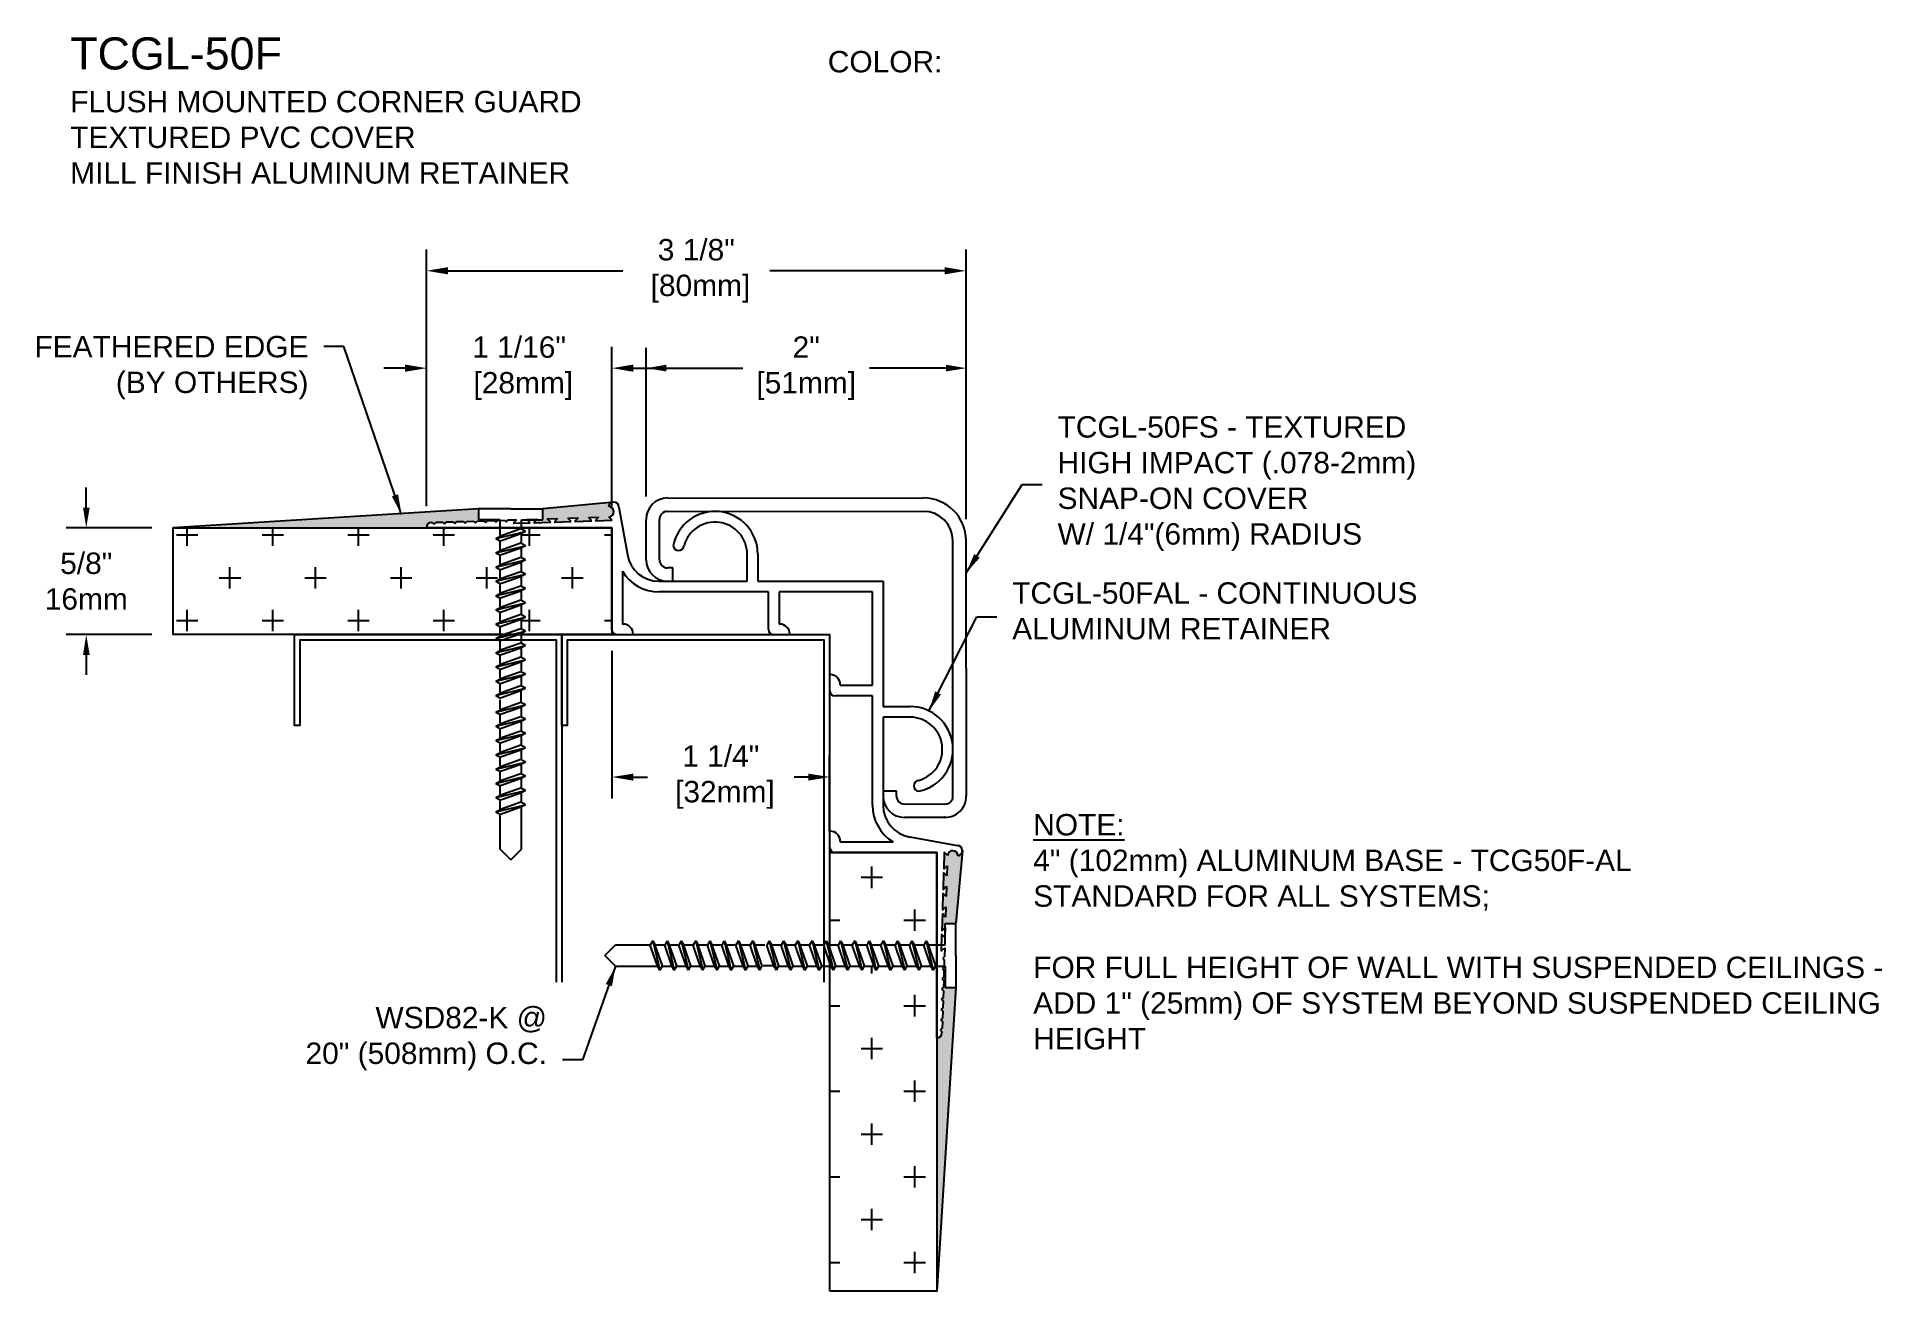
# Model space of a CAD drawing. Header units: inches. Extents: x 0.9 to 11.7, y 1.8 to 9.2.
import ezdxf

# ---------------------------------------------------------------- set-up
doc = ezdxf.new("R2010")
doc.units = ezdxf.units.IN
doc.header["$MEASUREMENT"] = 0
for name, color, linetype in [('Anchors', 4, 'Continuous'), ('Conditions', 1, 'Continuous'), ('Dimensions', 3, 'Continuous'), ('Metals', 7, 'Continuous'), ('Plastics', 31, 'Continuous'), ('Text', 2, 'Continuous')]:
    doc.layers.add(name, color=color, linetype=linetype)
doc.styles.add('Arial', font='arial.ttf', dxfattribs={"height": 0.125})
doc.dimstyles.new('ARIAL', dxfattribs={"dimscale": 0, "dimtxt": 0.125, "dimasz": 0.125, "dimexe": 0.125, "dimexo": 0.125, "dimgap": 0.125, "dimtad": 0, "dimtih": 1, "dimtoh": 1, "dimdec": 4, "dimzin": 3, "dimdsep": 46, "dimlunit": 4, "dimtxsty": 'Arial', "dimcen": 0.125, "dimadec": 0, "dimazin": 0, "dimtfac": 1, "dimtdec": 4, "dimtofl": 0, "dimtmove": 0, "dimatfit": 3, "dimfxl": 1, "dimfrac": 2, "dimtolj": 1, "dimtzin": 0, "dimarcsym": 0})
doc.dimstyles.get("Standard").update_dxf_attribs({"dimtxt": 0.1175, "dimasz": 0.1175, "dimexe": 0.1175, "dimexo": 0.125, "dimgap": 0.09, "dimtad": 0, "dimtih": 1, "dimtoh": 1, "dimdec": 4, "dimrnd": 0.0625, "dimzin": 0, "dimdsep": 46, "dimlunit": 4, "dimtxsty": 'Arial', "dimcen": 0.09, "dimadec": 0, "dimazin": 0, "dimtfac": 1, "dimtdec": 4, "dimtofl": 0, "dimtmove": 0, "dimatfit": 3, "dimfxl": 1, "dimfrac": 2, "dimtolj": 1, "dimtzin": 0, "dimarcsym": 0})

# ---------------------------------------------------------------- blocks, each defined once
blk = doc.blocks.new('cgf151b')
for p, q in [((-2.326, 0.655), (-2.319, 0.655)), ((-2.319, 0.655), (-2.309, 0.645)), ((-2.309, 0.645), (-2.299, 0.656)), ((-2.299, 0.656), (-2.259, 0.657)), ((-2.259, 0.657), (-2.249, 0.647)), ((-2.249, 0.647), (-2.239, 0.658)), ((-2.239, 0.658), (-2.199, 0.659)), ((-2.199, 0.659), (-2.189, 0.649)), ((-2.189, 0.649), (-2.179, 0.66)), ((-2.179, 0.66), (-2.139, 0.661)), ((-2.139, 0.661), (-2.129, 0.651)), ((-2.129, 0.651), (-2.119, 0.661)), ((-2.119, 0.661), (-2.079, 0.663)), ((-2.079, 0.663), (-2.069, 0.653)), ((-2.069, 0.653), (-2.059, 0.663)), ((-2.059, 0.663), (-2.019, 0.664)), ((-2.019, 0.664), (-2.009, 0.655)), ((-2.009, 0.655), (-1.999, 0.665)), ((-1.999, 0.665), (-1.959, 0.666)), ((-1.959, 0.666), (-1.949, 0.657)), ((-1.949, 0.657), (-1.939, 0.667)), ((-1.939, 0.667), (-1.899, 0.668)), ((-1.899, 0.668), (-1.889, 0.659)), ((-1.889, 0.659), (-1.879, 0.669)), ((-1.879, 0.669), (-1.829, 0.67)), ((-1.829, 0.67), (-1.849, 0.65)), ((-1.849, 0.65), (-1.749, 0.653)), ((-1.769, 0.672), (-1.709, 0.674)), ((-1.749, 0.653), (-1.769, 0.672)), ((-1.709, 0.674), (-1.729, 0.653)), ((-1.729, 0.653), (-1.629, 0.657)), ((-1.649, 0.676), (-1.589, 0.678)), ((-1.629, 0.657), (-1.649, 0.676)), ((-1.589, 0.678), (-1.609, 0.657)), ((-1.609, 0.657), (-1.509, 0.66)), ((-1.529, 0.68), (-1.469, 0.682)), ((-1.509, 0.66), (-1.529, 0.68)), ((-1.469, 0.682), (-1.489, 0.661)), ((-1.489, 0.661), (-1.389, 0.664)), ((-1.409, 0.683), (-1.349, 0.685)), ((-1.389, 0.664), (-1.409, 0.683)), ((-1.349, 0.685), (-1.369, 0.665)), ((-1.369, 0.665), (-1.269, 0.668)), ((-1.269, 0.668), (-1.289, 0.687)), ((-1.23, 0.743), (-1.181, 0.467)), ((-2.355, 0.624), (-2.355, 0.625)), ((-1.272, 0.624), (-2.355, 0.624)), ((-1.272, 0.03), (-1.272, 0.624)), ((-0.481, 0.311), (-0.481, 0.469)), ((-0.419, 0.469), (-0.419, 0.311)), ((-1.21, 0.37), (-1.21, 0.061)), ((-0.996, 0.311), (-0.481, 0.311)), ((-0.357, 0.249), (-0.996, 0.249)), ((-0.419, 0.311), (0.313, 0.311)), ((-0.357, 0.03), (-0.357, 0.249)), ((-0.295, 0.249), (-0.295, 0.061)), ((0.251, 0.249), (-0.295, 0.249)), ((0.251, -0.297), (0.251, 0.249)), ((0.313, 0.311), (0.313, -0.421)), ((-1.21, 0.061), (-1.207, 0.061)), ((-1.147, 0.001), (-1.147, -0.001)), ((-0.295, 0.061), (-0.292, 0.061)), ((-0.232, 0.001), (-0.232, -0.001)), ((-1.147, -0.001), (-1.241, -0.001)), ((-0.232, -0.001), (-0.326, -0.001)), ((0.001, -0.328), (0.001, -0.234)), ((0.001, -0.234), (0.003, -0.234)), ((0.063, -0.294), (0.063, -0.297)), ((0.063, -0.297), (0.251, -0.297)), ((0.251, -0.359), (0.032, -0.359)), ((0.251, -0.998), (0.251, -0.359)), ((0.313, -0.421), (0.471, -0.421)), ((0.471, -0.483), (0.313, -0.483)), ((0.313, -0.483), (0.313, -0.998)), ((0.001, -1.243), (0.001, -1.149)), ((0.001, -1.149), (0.003, -1.149)), ((0.469, -1.183), (0.745, -1.232)), ((0.626, -1.274), (0.032, -1.274)), ((0.063, -1.209), (0.063, -1.212)), ((0.063, -1.212), (0.372, -1.212)), ((0.626, -2.357), (0.626, -1.274)), ((0.67, -1.271), (0.667, -1.371)), ((0.689, -1.291), (0.67, -1.271)), ((0.666, -1.391), (0.663, -1.491)), ((0.686, -1.411), (0.666, -1.391)), ((0.667, -1.371), (0.687, -1.351)), ((0.687, -1.351), (0.686, -1.411)), ((0.663, -1.491), (0.684, -1.471)), ((0.684, -1.471), (0.682, -1.531)), ((0.662, -1.511), (0.659, -1.611)), ((0.659, -1.611), (0.68, -1.591)), ((0.682, -1.531), (0.662, -1.511)), ((0.68, -1.591), (0.678, -1.651)), ((0.659, -1.631), (0.656, -1.731)), ((0.656, -1.731), (0.676, -1.711)), ((0.678, -1.651), (0.659, -1.631)), ((0.676, -1.711), (0.674, -1.771)), ((0.655, -1.751), (0.652, -1.851)), ((0.652, -1.851), (0.673, -1.831)), ((0.674, -1.771), (0.655, -1.751)), ((0.673, -1.831), (0.671, -1.881)), ((0.671, -1.881), (0.661, -1.891)), ((0.661, -1.891), (0.67, -1.901)), ((0.67, -1.901), (0.669, -1.941)), ((0.667, -2.001), (0.657, -2.011)), ((0.657, -2.011), (0.667, -2.021)), ((0.669, -1.941), (0.659, -1.951)), ((0.659, -1.951), (0.668, -1.961)), ((0.667, -2.021), (0.665, -2.061)), ((0.668, -1.961), (0.667, -2.001)), ((0.663, -2.121), (0.653, -2.131)), ((0.653, -2.131), (0.663, -2.141)), ((0.665, -2.061), (0.655, -2.071)), ((0.655, -2.071), (0.665, -2.081)), ((0.663, -2.141), (0.662, -2.181)), ((0.665, -2.081), (0.663, -2.121)), ((0.66, -2.241), (0.649, -2.251)), ((0.649, -2.251), (0.659, -2.261)), ((0.662, -2.181), (0.651, -2.191)), ((0.651, -2.191), (0.661, -2.201)), ((0.659, -2.261), (0.658, -2.301)), ((0.661, -2.201), (0.66, -2.241)), ((0.627, -2.357), (0.626, -2.357)), ((0.658, -2.301), (0.648, -2.311)), ((0.648, -2.311), (0.657, -2.321)), ((0.657, -2.321), (0.657, -2.328))]:
    blk.add_line(p, q)
for centre, radius, start, end in [((-1.261, 0.743), 0.031, 90, 168.7334), ((-1.261, 0.743), 0.031, 360, 90), ((-2.325, 0.625), 0.03, 91.7819, 180), ((-1.292, 0.718), 0.031, 274.7051, 88.8959), ((-0.669, 0.469), 0.25, 0, 168.463), ((-0.669, 0.469), 0.188, 0, 164.5761), ((-0.996, 0.499), 0.188, 189.8002, 270), ((-0.882, 0.522), 0.032, 185.363, 354.637), ((-0.996, 0.499), 0.25, 211.1755, 270), ((-1.241, 0.03), 0.031, 180, 270), ((-1.207, 0.001), 0.06, 360, 90), ((-0.326, 0.03), 0.031, 180, 270), ((-0.292, 0.001), 0.06, 0, 90), ((0.003, -0.294), 0.06, 0, 90), ((0.032, -0.328), 0.031, 180, 270), ((0.471, -0.671), 0.25, 281.537, 90), ((0.471, -0.671), 0.188, 285.4239, 90), ((0.524, -0.884), 0.032, 95.363, 264.637), ((0.501, -0.998), 0.25, 180, 238.8245), ((0.501, -0.998), 0.188, 180, 260.1998), ((0.003, -1.209), 0.06, 0, 90), ((0.032, -1.243), 0.031, 180, 270), ((0.72, -1.294), 0.031, 1.1041, 175.2949), ((0.745, -1.263), 0.031, 360, 90), ((0.745, -1.263), 0.031, 281.2666, 0), ((0.627, -2.327), 0.03, 270, 358.2181)]:
    blk.add_arc(centre, radius, start, end)
blk = doc.blocks.new('CG203')
for p, q in [((-1.197, -0.183), (-0.14, 0.874)), ((1.268, -0.18), (0.214, 0.874)), ((-1.142, -0.238), (-0.085, 0.819)), ((1.213, -0.236), (0.158, 0.819)), ((-0.975, -0.471), (-1.142, -0.305)), ((1.046, -0.469), (1.213, -0.302)), ((-1.03, -0.527), (-1.197, -0.36)), ((1.101, -0.524), (1.268, -0.357)), ((-0.887, -0.449), (-0.908, -0.471)), ((-0.831, -0.505), (-0.887, -0.449)), ((-0.831, -0.505), (-0.853, -0.527)), ((0.903, -0.502), (0.958, -0.447)), ((0.903, -0.502), (0.925, -0.524)), ((0.98, -0.469), (0.958, -0.447))]:
    blk.add_line(p, q)
for centre, radius, start, end in [((0.037, 0.697), 0.25, 45, 135), ((0.037, 0.697), 0.172, 45, 135), ((-1.109, -0.271), 0.125, 135, 225), ((1.18, -0.269), 0.125, 315, 45), ((-1.109, -0.271), 0.047, 135, 225), ((1.18, -0.269), 0.047, 315, 45), ((-0.942, -0.438), 0.125, 225, 315), ((-0.942, -0.438), 0.047, 225, 315), ((1.013, -0.436), 0.125, 225, 315), ((1.013, -0.436), 0.047, 225, 315)]:
    blk.add_arc(centre, radius, start, end)
at = {"linetype": 'ByBlock'}
blk.add_point((1.268, -0.357), dxfattribs=at)
blk = doc.blocks.new('WSD82')
for p, q in [((-0.001, 0.062), (-0.188, 0.062)), ((-0.188, -0.001), (-0.188, 0.062)), ((-0.001, 0.062), (0.187, 0.062)), ((0.187, -0.001), (0.187, 0.062)), ((-0.063, -0.001), (-0.188, -0.001)), ((-0.087, -0.111), (0.085, -0.07)), ((-0.087, -0.111), (-0.061, -0.097)), ((-0.063, -0.099), (-0.063, -0.001)), ((0.059, -0.055), (-0.061, -0.097)), ((0.059, -0.084), (-0.061, -0.126)), ((0.085, -0.07), (0.059, -0.055)), ((0.085, -0.07), (0.059, -0.084)), ((0.062, -0.001), (0.187, -0.001)), ((0.062, -0.057), (0.062, -0.001)), ((0.062, -0.14), (0.062, -0.083)), ((-0.087, -0.111), (-0.061, -0.126)), ((-0.087, -0.195), (0.085, -0.153)), ((-0.087, -0.195), (-0.061, -0.18)), ((-0.087, -0.195), (-0.061, -0.209)), ((-0.063, -0.182), (-0.063, -0.124)), ((-0.063, -0.265), (-0.063, -0.208)), ((0.059, -0.139), (-0.061, -0.18)), ((0.059, -0.168), (-0.061, -0.209)), ((0.085, -0.153), (0.059, -0.139)), ((0.085, -0.153), (0.059, -0.168)), ((0.062, -0.223), (0.062, -0.166)), ((-0.087, -0.278), (0.085, -0.236)), ((-0.087, -0.278), (-0.061, -0.264)), ((-0.087, -0.278), (-0.061, -0.293)), ((-0.087, -0.361), (0.085, -0.32)), ((-0.063, -0.349), (-0.063, -0.291)), ((0.059, -0.222), (-0.061, -0.264)), ((0.059, -0.251), (-0.061, -0.293)), ((0.059, -0.305), (-0.061, -0.347)), ((0.085, -0.236), (0.059, -0.222)), ((0.085, -0.236), (0.059, -0.251)), ((0.085, -0.32), (0.059, -0.305)), ((0.085, -0.32), (0.059, -0.334)), ((0.062, -0.307), (0.062, -0.25)), ((-0.087, -0.361), (-0.061, -0.347)), ((-0.087, -0.361), (-0.061, -0.376)), ((-0.087, -0.445), (0.085, -0.403)), ((-0.087, -0.445), (-0.061, -0.43)), ((-0.063, -0.432), (-0.063, -0.374)), ((0.059, -0.334), (-0.061, -0.376)), ((0.059, -0.389), (-0.061, -0.43)), ((0.059, -0.418), (-0.061, -0.459)), ((0.085, -0.403), (0.059, -0.389)), ((0.085, -0.403), (0.059, -0.418)), ((0.062, -0.39), (0.062, -0.333)), ((0.062, -0.473), (0.062, -0.416)), ((-0.087, -0.445), (-0.061, -0.459)), ((-0.087, -0.528), (0.085, -0.486)), ((-0.087, -0.528), (-0.061, -0.514)), ((-0.087, -0.528), (-0.061, -0.543)), ((-0.063, -0.515), (-0.063, -0.458)), ((0.059, -0.472), (-0.061, -0.514)), ((0.059, -0.501), (-0.061, -0.543)), ((0.085, -0.486), (0.059, -0.472)), ((0.085, -0.486), (0.059, -0.501)), ((0.062, -0.557), (0.062, -0.5)), ((-0.087, -0.611), (0.085, -0.57)), ((-0.087, -0.611), (-0.061, -0.597)), ((-0.087, -0.611), (-0.061, -0.626)), ((-0.063, -0.599), (-0.063, -0.541)), ((-0.063, -0.682), (-0.063, -0.624)), ((0.059, -0.555), (-0.061, -0.597)), ((0.059, -0.584), (-0.061, -0.626)), ((0.059, -0.639), (-0.061, -0.68)), ((0.085, -0.57), (0.059, -0.555)), ((0.085, -0.57), (0.059, -0.584)), ((0.085, -0.653), (0.059, -0.639)), ((0.062, -0.64), (0.062, -0.583)), ((-0.087, -0.695), (0.085, -0.653)), ((-0.087, -0.695), (-0.061, -0.68)), ((-0.087, -0.695), (-0.061, -0.709)), ((-0.087, -0.778), (0.085, -0.736)), ((-0.063, -0.765), (-0.063, -0.708)), ((0.059, -0.668), (-0.061, -0.709)), ((0.059, -0.722), (-0.061, -0.764)), ((0.059, -0.751), (-0.061, -0.793)), ((0.085, -0.653), (0.059, -0.668)), ((0.085, -0.736), (0.059, -0.722)), ((0.085, -0.736), (0.059, -0.751)), ((0.062, -0.723), (0.062, -0.666)), ((0.062, -0.807), (0.062, -0.75)), ((-0.087, -0.778), (-0.061, -0.764)), ((-0.087, -0.778), (-0.061, -0.793)), ((-0.087, -0.861), (0.085, -0.82)), ((-0.087, -0.861), (-0.061, -0.847)), ((-0.087, -0.861), (-0.061, -0.876)), ((-0.063, -0.849), (-0.063, -0.791)), ((0.059, -0.805), (-0.061, -0.847)), ((0.059, -0.834), (-0.061, -0.876)), ((0.085, -0.82), (0.059, -0.805)), ((0.085, -0.82), (0.059, -0.834)), ((0.062, -0.89), (0.062, -0.833)), ((-0.087, -0.945), (0.085, -0.903)), ((-0.087, -0.945), (-0.061, -0.93)), ((-0.087, -0.945), (-0.061, -0.959)), ((-0.063, -0.932), (-0.063, -0.874)), ((-0.063, -1.015), (-0.063, -0.958)), ((0.059, -0.889), (-0.061, -0.93)), ((0.059, -0.918), (-0.061, -0.959)), ((0.085, -0.903), (0.059, -0.889)), ((0.085, -0.903), (0.059, -0.918)), ((0.062, -0.973), (0.062, -0.916)), ((-0.087, -1.028), (0.085, -0.986)), ((-0.087, -1.028), (-0.061, -1.014)), ((-0.087, -1.028), (-0.061, -1.043)), ((-0.063, -1.112), (-0.063, -1.054)), ((0.059, -0.972), (-0.061, -1.014)), ((0.059, -1.001), (-0.061, -1.043)), ((0.059, -1.069), (-0.061, -1.111)), ((0.085, -0.986), (0.059, -0.972)), ((0.085, -0.986), (0.059, -1.001)), ((0.059, -1.001), (0.059, -1.064)), ((0.085, -1.083), (0.059, -1.069)), ((-0.087, -1.125), (0.085, -1.083)), ((-0.087, -1.125), (-0.061, -1.111)), ((-0.087, -1.125), (-0.061, -1.139)), ((-0.087, -1.208), (0.085, -1.167)), ((-0.063, -1.195), (-0.063, -1.138)), ((0.059, -1.098), (-0.061, -1.139)), ((0.059, -1.152), (-0.061, -1.194)), ((0.059, -1.181), (-0.061, -1.223)), ((0.085, -1.083), (0.059, -1.098)), ((0.085, -1.167), (0.059, -1.152)), ((0.085, -1.167), (0.059, -1.181)), ((0.062, -1.153), (0.062, -1.096)), ((0.062, -1.237), (0.062, -1.18)), ((-0.087, -1.208), (-0.061, -1.194)), ((-0.087, -1.208), (-0.061, -1.223)), ((-0.087, -1.292), (0.085, -1.25)), ((-0.087, -1.292), (-0.061, -1.277)), ((-0.087, -1.292), (-0.061, -1.306)), ((-0.063, -1.279), (-0.063, -1.221)), ((0.059, -1.236), (-0.061, -1.277)), ((0.059, -1.264), (-0.061, -1.306)), ((0.085, -1.25), (0.059, -1.236)), ((0.085, -1.25), (0.059, -1.264)), ((0.062, -1.32), (0.062, -1.263)), ((-0.087, -1.375), (0.085, -1.333)), ((-0.087, -1.375), (-0.061, -1.361)), ((-0.087, -1.375), (-0.061, -1.389)), ((-0.063, -1.362), (-0.063, -1.304)), ((-0.063, -1.445), (-0.063, -1.388)), ((0.059, -1.319), (-0.061, -1.361)), ((0.059, -1.348), (-0.061, -1.389)), ((0.085, -1.333), (0.059, -1.319)), ((0.085, -1.333), (0.059, -1.348)), ((0.062, -1.403), (0.062, -1.346)), ((-0.087, -1.458), (0.085, -1.417)), ((-0.087, -1.458), (-0.061, -1.444)), ((-0.087, -1.458), (-0.061, -1.473)), ((-0.087, -1.542), (0.085, -1.5)), ((-0.063, -1.529), (-0.063, -1.471)), ((0.059, -1.402), (-0.061, -1.444)), ((0.059, -1.431), (-0.061, -1.473)), ((0.059, -1.486), (-0.061, -1.527)), ((0.085, -1.417), (0.059, -1.402)), ((0.085, -1.417), (0.059, -1.431)), ((0.085, -1.5), (0.059, -1.486)), ((0.085, -1.5), (0.059, -1.514)), ((0.062, -1.487), (0.062, -1.43)), ((-0.087, -1.542), (-0.061, -1.527)), ((-0.087, -1.542), (-0.061, -1.556)), ((-0.087, -1.625), (0.085, -1.583)), ((-0.087, -1.625), (-0.061, -1.611)), ((-0.063, -1.612), (-0.063, -1.554)), ((0.059, -1.514), (-0.061, -1.556)), ((0.059, -1.569), (-0.061, -1.611)), ((0.059, -1.598), (-0.061, -1.639)), ((0.085, -1.583), (0.059, -1.569)), ((0.085, -1.583), (0.059, -1.598)), ((0.062, -1.57), (0.062, -1.513)), ((0.062, -1.653), (0.062, -1.596)), ((-0.087, -1.625), (-0.061, -1.639)), ((-0.087, -1.708), (0.085, -1.667)), ((-0.087, -1.708), (-0.061, -1.694)), ((-0.087, -1.708), (-0.061, -1.723)), ((-0.063, -1.695), (-0.063, -1.638)), ((-0.063, -1.771), (-0.063, -1.723)), ((0.059, -1.652), (-0.061, -1.694)), ((0.059, -1.681), (-0.061, -1.723)), ((0.085, -1.667), (0.059, -1.652)), ((0.085, -1.667), (0.059, -1.681)), ((0.062, -1.926), (0.062, -1.68)), ((-0.063, -1.926), (-0.063, -1.771)), ((-0.001, -1.989), (-0.063, -1.926)), ((-0.001, -1.989), (0.062, -1.926))]:
    blk.add_line(p, q)
blk = doc.blocks.new('*D3')
at = {"layer": 'Defpoints', "color": 0}
for p in [(4.494, 7.225), (4.494, 6.35), (6.364, 6.217)]:
    blk.add_point(p, dxfattribs=at)
at = {"layer": 'Dimensions', "color": 0, "lineweight": -2}
for p, q in [((4.494, 6.475), (4.494, 7.343)), ((6.364, 6.342), (6.364, 7.343)), ((4.612, 7.225), (5.059, 7.225)), ((6.246, 7.225), (5.798, 7.225))]:
    blk.add_line(p, q, dxfattribs=at)
at = {"layer": 'Dimensions', "color": 0}
for points in [[(4.612, 7.245), (4.612, 7.206), (4.494, 7.225)], [(6.246, 7.245), (6.246, 7.206), (6.364, 7.225)]]:
    blk.add_solid(points, dxfattribs=at)
at = {"layer": 'Dimensions', "color": 0, "insert": (5.429, 7.225), "char_height": 0.125, "attachment_point": 5, "style": 'Arial'}
blk.add_mtext('\\A1;2"\\P[51mm]', dxfattribs=at)
blk = doc.blocks.new('*D4')
at = {"layer": 'Defpoints', "color": 0}
for p in [(3.211, 7.225), (3.211, 6.293), (4.294, 6.293)]:
    blk.add_point(p, dxfattribs=at)
at = {"layer": 'Dimensions', "color": 0, "lineweight": -2}
for p, q in [((3.211, 6.418), (3.211, 7.35)), ((4.294, 6.418), (4.294, 7.35)), ((3.086, 7.225), (2.961, 7.225)), ((4.419, 7.225), (4.544, 7.225))]:
    blk.add_line(p, q, dxfattribs=at)
at = {"layer": 'Dimensions', "color": 0}
for points in [[(3.086, 7.246), (3.086, 7.204), (3.211, 7.225)], [(4.419, 7.246), (4.419, 7.204), (4.294, 7.225)]]:
    blk.add_solid(points, dxfattribs=at)
at = {"layer": 'Dimensions', "color": 0, "insert": (3.752, 7.225), "char_height": 0.125, "attachment_point": 5, "style": 'Arial'}
blk.add_mtext('\\A1;1 1/16"\\P [28mm]', dxfattribs=at)
blk = doc.blocks.new('*D5')
at = {"layer": 'Defpoints', "color": 0}
for p in [(4.294, 5.699), (5.566, 4.836), (5.566, 4.395)]:
    blk.add_point(p, dxfattribs=at)
at = {"layer": 'Dimensions', "color": 0, "lineweight": -2}
for p, q in [((4.294, 5.574), (4.294, 4.711)), ((5.566, 4.52), (5.566, 4.961)), ((4.419, 4.836), (4.501, 4.836)), ((5.441, 4.836), (5.359, 4.836))]:
    blk.add_line(p, q, dxfattribs=at)
at = {"layer": 'Dimensions', "color": 0}
for points in [[(4.419, 4.856), (4.419, 4.815), (4.294, 4.836)], [(5.441, 4.856), (5.441, 4.815), (5.566, 4.836)]]:
    blk.add_solid(points, dxfattribs=at)
at = {"layer": 'Dimensions', "color": 0, "insert": (4.93, 4.836), "char_height": 0.125, "attachment_point": 5, "style": 'Arial'}
blk.add_mtext('\\A1;1 1/4"\\P [32mm]', dxfattribs=at)
blk = doc.blocks.new('*D6')
at = {"layer": 'Defpoints', "color": 0}
for p in [(1.731, 6.293), (1.223, 5.668), (1.731, 5.668)]:
    blk.add_point(p, dxfattribs=at)
at = {"layer": 'Dimensions', "color": 0, "lineweight": -2}
for p, q in [((1.223, 6.41), (1.223, 6.528)), ((1.606, 6.293), (1.106, 6.293)), ((1.606, 5.668), (1.106, 5.668)), ((1.223, 5.55), (1.223, 5.433))]:
    blk.add_line(p, q, dxfattribs=at)
at = {"layer": 'Dimensions', "color": 0}
for points in [[(1.204, 6.41), (1.243, 6.41), (1.223, 6.293)], [(1.204, 5.55), (1.243, 5.55), (1.223, 5.668)]]:
    blk.add_solid(points, dxfattribs=at)
at = {"layer": 'Dimensions', "color": 0, "insert": (1.223, 5.98), "char_height": 0.125, "attachment_point": 5, "style": 'Arial'}
blk.add_mtext('\\A1;5/8"\\P16mm', dxfattribs=at)
blk = doc.blocks.new('*D7')
at = {"layer": 'Defpoints', "color": 0}
for p in [(3.211, 7.794), (3.211, 6.293), (6.363, 6.231)]:
    blk.add_point(p, dxfattribs=at)
at = {"layer": 'Dimensions', "color": 0, "lineweight": -2}
for p, q in [((3.211, 6.418), (3.211, 7.919)), ((6.363, 6.356), (6.363, 7.919)), ((3.336, 7.794), (4.358, 7.794)), ((6.238, 7.794), (5.216, 7.794))]:
    blk.add_line(p, q, dxfattribs=at)
at = {"layer": 'Dimensions', "color": 0}
for points in [[(3.336, 7.815), (3.336, 7.773), (3.211, 7.794)], [(6.238, 7.815), (6.238, 7.773), (6.363, 7.794)]]:
    blk.add_solid(points, dxfattribs=at)
at = {"layer": 'Dimensions', "color": 0, "insert": (4.787, 7.794), "char_height": 0.125, "attachment_point": 5, "style": 'Arial'}
blk.add_mtext('\\A1;3 1/8"\\P [80mm]', dxfattribs=at)

msp = doc.modelspace()

# ---------------------------------------------------------------- hatches: boundary and pattern name
at = {"layer": 'Conditions'}
h = msp.add_hatch(color=256, dxfattribs=at)
h.paths.add_polyline_path([(3.89018, 6.40222), (3.89018, 6.33972), (3.85298, 6.33972), (3.83616, 6.32237), (3.93616, 6.32548), (3.91616, 6.34487), (3.97616, 6.34673), (3.95616, 6.3261), (4.05616, 6.32921), (4.03616, 6.3486), (4.09616, 6.35047), (4.07616, 6.32983), (4.17616, 6.33295), (4.15616, 6.35233), (4.21616, 6.3542), (4.19616, 6.33357), (4.29616, 6.33668), (4.27614, 6.35608, 0.95054813), (4.27419, 6.41797, -0.30342417), (4.29857, 6.44232)])
h.paths.add_polyline_path([(1.73112, 6.29292), (3.2106, 6.29292), (3.2106, 6.29384, -0.40513361), (3.23966, 6.32382), (3.24645, 6.32403), (3.25616, 6.31433), (3.26648, 6.32466), (3.30645, 6.3259), (3.31616, 6.3162), (3.32648, 6.32652), (3.36645, 6.32777), (3.37616, 6.31806), (3.38648, 6.32839), (3.42645, 6.32963), (3.43616, 6.31993), (3.44648, 6.33025), (3.48645, 6.3315), (3.49616, 6.3218), (3.50648, 6.33212), (3.54645, 6.33336), (3.55616, 6.32366), (3.56648, 6.33399), (3.60645, 6.33523), (3.61616, 6.32553), (3.62648, 6.33585), (3.64018, 6.33628), (3.64018, 6.33972), (3.51518, 6.33972), (3.51518, 6.40222)])
h = msp.add_hatch(dxfattribs=at)
h.set_pattern_fill('CROSS', color=256, style=0)
h.paths.add_polyline_path([(6.19149, 3.73135), (6.18473, 3.73135), (6.17157, 3.70757), (6.1584, 3.73134), (6.10139, 3.73133), (6.08823, 3.70754), (6.07506, 3.73132), (6.01806, 3.7313), (6.0049, 3.70752), (5.99173, 3.7313), (5.93473, 3.73128), (5.92157, 3.70749), (5.9084, 3.73127), (5.85139, 3.73126), (5.83823, 3.70747), (5.82506, 3.73125), (5.76806, 3.73123), (5.7549, 3.70745), (5.74173, 3.73122), (5.68473, 3.73121), (5.67157, 3.70742), (5.6584, 3.7312), (5.60139, 3.73118), (5.58823, 3.7074), (5.57506, 3.73118), (5.56649, 3.73117), (5.56649, 2.89505), (5.56649, 1.83255), (6.19149, 1.83255)])
h.paths.add_polyline_path([(6.19149, 4.39505), (5.59749, 4.39505), (5.56649, 4.39505), (5.56649, 3.85617), (5.61701, 3.85619), (5.62985, 3.87941), (5.64271, 3.8562), (5.70034, 3.85621), (5.71318, 3.87943), (5.72604, 3.85622), (5.78367, 3.85624), (5.79652, 3.87946), (5.80938, 3.85624), (5.86701, 3.85626), (5.87985, 3.87948), (5.89271, 3.85627), (5.95034, 3.85628), (5.96318, 3.87951), (5.97604, 3.85629), (6.03367, 3.85631), (6.04652, 3.87953), (6.05938, 3.85632), (6.11701, 3.85633), (6.12985, 3.87955), (6.14271, 3.85634), (6.19149, 3.85635)])
h.paths.add_polyline_path([(4.29362, 6.29292), (3.76518, 6.29292), (3.76518, 6.28394), (3.78896, 6.27078), (3.76518, 6.25761), (3.76518, 6.20061), (3.78896, 6.18745), (3.76518, 6.17428), (3.76518, 6.11728), (3.78896, 6.10411), (3.76518, 6.09095), (3.76518, 6.03394), (3.78896, 6.02078), (3.76518, 6.00761), (3.76518, 5.95061), (3.78896, 5.93745), (3.76518, 5.92428), (3.76518, 5.86728), (3.78896, 5.85411), (3.76518, 5.84095), (3.76518, 5.78394), (3.78896, 5.77078), (3.76518, 5.75761), (3.76518, 5.70061), (3.78896, 5.68745), (3.76518, 5.67428), (3.76518, 5.66792), (4.00175, 5.66792), (4.29362, 5.66792)])
h.paths.add_polyline_path([(3.64018, 6.0753), (3.64018, 6.13293), (3.61696, 6.14578), (3.64018, 6.15863), (3.64018, 6.21626), (3.61696, 6.22911), (3.64018, 6.24197), (3.64018, 6.29292), (3.2106, 6.29292), (1.73112, 6.29292), (1.73112, 5.66792), (3.23112, 5.66792), (3.64018, 5.66792), (3.64018, 5.71626), (3.61696, 5.72911), (3.64018, 5.74197), (3.64018, 5.79959), (3.61696, 5.81245), (3.64018, 5.8253), (3.64018, 5.88293), (3.61696, 5.89578), (3.64018, 5.90863), (3.64018, 5.96626), (3.61696, 5.97911), (3.64018, 5.99197), (3.64018, 6.04959), (3.61696, 6.06245)])
h = msp.add_hatch(color=256, dxfattribs=at)
h.paths.add_polyline_path([(6.34098, 4.40044, -0.30743429), (6.31654, 4.37562, 0.95054813), (6.25465, 4.37757), (6.23525, 4.39759), (6.23214, 4.29759), (6.25277, 4.31759), (6.2509, 4.25759), (6.23152, 4.27759), (6.22841, 4.17759), (6.24904, 4.19759), (6.24717, 4.13759), (6.22778, 4.15759), (6.22467, 4.05759), (6.2453, 4.07759), (6.24344, 4.01759), (6.22405, 4.03759), (6.22094, 3.93759), (6.24044, 3.95649), (6.24043, 3.98137), (6.30293, 3.98139)])
h.paths.add_polyline_path([(6.30304, 3.60639), (6.24054, 3.60637), (6.2405, 3.73137), (6.23453, 3.73137), (6.23443, 3.72791), (6.2241, 3.71759), (6.2338, 3.70788), (6.23256, 3.66791), (6.22223, 3.65759), (6.23194, 3.64788), (6.23069, 3.60791), (6.22037, 3.59759), (6.23007, 3.58788), (6.22883, 3.54791), (6.2185, 3.53759), (6.2282, 3.52788), (6.22696, 3.48791), (6.21663, 3.47759), (6.22634, 3.46788), (6.22509, 3.42791), (6.21477, 3.41759), (6.22447, 3.40788), (6.22323, 3.36791), (6.2129, 3.35759), (6.2226, 3.34788), (6.22239, 3.34109, -0.40513361), (6.19241, 3.31203), (6.19149, 3.31203), (6.19149, 1.83255)])

# ---------------------------------------------------------------- linework, layer by layer
for p, q in [((3.51518, 6.40222), (1.73112, 6.29292)), ((6.30304, 3.60639), (6.19149, 1.83255))]:
    msp.add_line(p, q, dxfattribs=at)
for points in [[(4.3046, 6.44292), (3.89018, 6.40222)], [(4.29362, 5.66792), (3.23112, 5.66792), (1.73112, 5.66792), (1.73112, 6.29292), (4.29362, 6.29292), (4.29362, 5.66792)], [(3.9705, 3.63667), (3.9705, 5.63667), (2.4705, 5.63667), (2.4705, 5.13667), (2.43925, 5.13667), (2.43925, 5.66792), (4.00175, 5.66792), (4.00175, 3.63667)], [(5.533, 3.63667), (5.533, 5.63667), (4.033, 5.63667), (4.033, 5.13667), (4.00175, 5.13667), (4.00175, 5.66792), (5.56425, 5.66792), (5.56425, 3.63667)], [(5.56649, 1.83255), (5.56649, 2.89505), (5.56649, 4.39505), (6.19149, 4.39505), (6.19149, 1.83255), (5.56649, 1.83255)], [(6.34149, 4.40603), (6.30293, 3.98139)]]:
    msp.add_lwpolyline(points, dxfattribs=at)

# ---------------------------------------------------------------- block references
at = {"layer": 'Anchors'}
msp.add_blockref('WSD82', (3.70368, 6.3406), dxfattribs=at)
at = {"layer": 'Anchors', "rotation": 270.0165774245588}
msp.add_blockref('WSD82', (6.24136, 3.79287), dxfattribs=at)
at = {"layer": 'Metals'}
msp.add_blockref('cgf151b', (5.56533, 5.66887), dxfattribs=at)
at = {"layer": 'Plastics', "rotation": 315.0318531823909}
msp.add_blockref('CG203', (5.59472, 5.74947), dxfattribs=at)

# ---------------------------------------------------------------- texts
at = {"layer": 'Text', "attachment_point": 1, "style": 'Arial'}
for s, insert, char_height, width in [('TCGL-50F{\\L\\P}{\\H0.12500624999999999;FLUSH MOUNTED CORNER GUARD\\PTEXTURED PVC COVER\\PMILL FINISH ALUMINUM RETAINER}', (1.12911, 9.15768), 0.1875, 4.3125), ('COLOR:{\\L                                }', (5.55524, 9.07823), 0.125, 3.0625), ('{\\LNOTE:\\P}4" (102mm) ALUMINUM BASE - TCG50F-AL\\PSTANDARD FOR ALL SYSTEMS;\\P\\PFOR FULL HEIGHT OF WALL WITH SUSPENDED CEILINGS - ADD 1" (25mm) OF SYSTEM BEYOND SUSPENDED CEILING HEIGHT', (6.75523, 4.62009), 0.125, 4.986207)]:
    msp.add_mtext(s, dxfattribs=dict(at, insert=insert, char_height=char_height, width=width))
at = {"layer": 'Text', "char_height": 0.125, "style": 'Arial'}
for s, insert, attachment_point in [('FEATHERED EDGE\\P(BY OTHERS)', (2.5211, 7.41322), 3), ('TCGL-50FS - TEXTURED\\PHIGH IMPACT (.078-2mm)\\PSNAP-ON COVER\\PW/ 1/4"(6mm) RADIUS', (6.89757, 6.9442), 1), ('TCGL-50FAL - CONTINUOUS\\PALUMINUM RETAINER', (6.63256, 5.97377), 1), ('WSD82-K @\\P20" (508mm) O.C.', (3.91458, 3.12208), 9)]:
    msp.add_mtext(s, dxfattribs=dict(at, insert=insert, attachment_point=attachment_point))

# ---------------------------------------------------------------- dimensions: what is measured, and where the dimension line sits
at = {"layer": 'Dimensions'}
for base, p1, p2, picture, middle in [((3.2106, 7.7939), (6.36324, 6.23102), (3.2106, 6.29292), '*D7', (4.78692, 7.7939)), ((3.2106, 7.22509), (4.29362, 6.29292), (3.2106, 6.29292), '*D4', (3.75211, 7.22509)), ((5.56649, 4.83554), (4.29362, 5.69892), (5.56649, 4.39505), '*D5', (4.93006, 4.83554))]:
    dim = msp.add_linear_dim(base=base, p1=p1, p2=p2, dimstyle='ARIAL', override={"dimscale": 1, "dimpost": '\\X'}, dxfattribs=at)
    dim.commit()
    dim.dimension.update_dxf_attribs({"geometry": picture, "text_midpoint": middle, "dimtype": 160})
dim = msp.add_linear_dim(base=(4.49404, 7.22509), p1=(6.36364, 6.21694), p2=(4.49404, 6.34983), text='2"\\P[51mm]', dimstyle='Standard', override={"dimdec": 2}, dxfattribs=at)
dim.commit()
dim.dimension.update_dxf_attribs({"geometry": '*D3', "text_midpoint": (5.42884, 7.22509)})
dim = msp.add_linear_dim(base=(1.22314, 5.66792), p1=(1.73112, 6.29292), p2=(1.73112, 5.66792), angle=90, text='<>\\P16mm', dimstyle='Standard', dxfattribs=at)
dim.commit()
dim.dimension.update_dxf_attribs({"geometry": '*D6', "text_midpoint": (1.22314, 5.98042)})

# ---------------------------------------------------------------- leaders
at = {"layer": 'Text', "annotation_type": 0, "has_hookline": 1}
for points, hookline_direction, text_width in [([(3.06473, 6.37065), (2.7286, 7.35072), (2.6111, 7.35072)], 1, 1.57725), ([(6.36375, 6.02885), (6.69007, 6.54555), (6.80757, 6.54555)], 0, 2.07538), ([(6.14619, 5.22254), (6.42506, 5.77197), (6.54256, 5.77197)], 0, 2.3542), ([(4.31518, 3.73081), (4.12208, 3.18458), (4.00458, 3.18458)], 1, 1.39052)]:
    msp.add_leader(points, dimstyle='Standard', override={"dimgap": 0.09, "dimtad": 0}, dxfattribs=dict(at, hookline_direction=hookline_direction, text_width=text_width))

doc.saveas('drawing.dxf')
